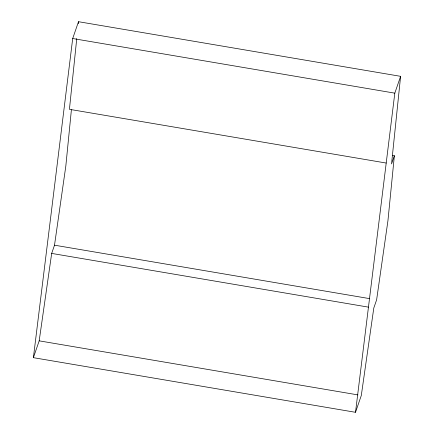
<?xml version="1.0" encoding="UTF-8"?>
<svg xmlns="http://www.w3.org/2000/svg" width="434" height="434" viewBox="0 0 434 434"><rect width="100%" height="100%" fill="white"/><g stroke="black" fill="none" stroke-linecap="round" stroke-linejoin="round"><path stroke-width="0.65" d="M71.398 109.802L65.827 166.048L54.51 245.188L51.679 253.413L39.185 340.842L33.391 357.67L355.506 412.3L361.3 395.477L373.793 308.042L376.625 299.818L387.942 220.678L394.37 155.725L392.369 155.388M76.753 38.55L69.429 109.319L386.195 163.043M78.288 23.724L78.494 21.7L400.609 76.33L391.539 163.949L394.37 155.725M33.391 357.67L72.7 38.523L78.494 21.7M355.506 412.3L394.815 93.158L400.609 76.33M72.7 38.523L394.815 93.158M54.51 245.188L369.269 298.57M51.679 253.413L368.444 307.136M39.185 340.842L357.958 394.907"/></g></svg>
